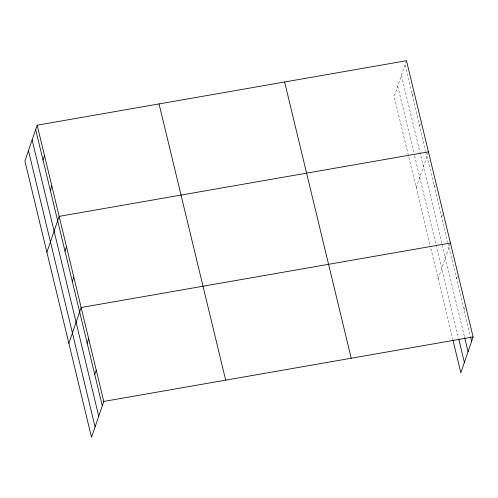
<?xml version="1.0" encoding="UTF-8"?>
<svg xmlns="http://www.w3.org/2000/svg" width="498" height="498" viewBox="0 0 498 498"><rect width="100%" height="100%" fill="white"/><g stroke="black" fill="none" stroke-linecap="round" stroke-linejoin="round"><path stroke-width="0.37" stroke-dasharray="2.49 1.87" d="M406.48 60.712L394.204 96.568L408.503 155.855M412.307 95.479L413.807 91.097M419.64 125.863L421.14 121.481M416.191 187.727L428.218 152.6M434.293 186.638L435.545 182.984M441.62 217.022L443.12 212.64M438.172 278.88L450.447 243.024M456.498 278.712L457.998 274.33M464.049 310.024L465.549 305.635M404.98 65.095L425.715 151.062M425.89 151.803L447.696 242.221M447.876 242.962L470.342 336.113M401.425 75.484L464.447 336.804M397.759 86.185L413.844 152.88M414.56 155.849L458.627 338.565M408.858 157.343L430.49 247.014M430.845 248.496L452.732 339.256"/><path stroke-width="0.75" d="M37.176 125.197L24.9 161.053L91.52 437.288L103.796 401.432L37.176 125.197L406.48 60.712L473.1 336.947L460.824 372.803L452.912 340.003M43.002 159.97L44.503 155.581M50.329 190.354L51.836 185.972M46.887 252.212L59.162 216.356L428.467 151.865M64.989 251.123L66.489 246.74M72.316 281.507L73.816 277.125M68.867 343.371L81.143 307.515L450.447 243.024M87.194 343.203L88.694 338.821M94.745 374.508L96.245 370.126M103.796 401.432L473.1 336.947M470.523 336.853L471.6 341.329M464.628 337.551L468.045 351.713M458.807 339.306L464.379 362.413M284.613 81.989L351.227 358.224M159.049 103.92L225.669 380.148M35.675 129.58L102.295 405.814M32.121 139.969L98.741 416.204M28.454 150.67L95.074 426.904"/></g></svg>
